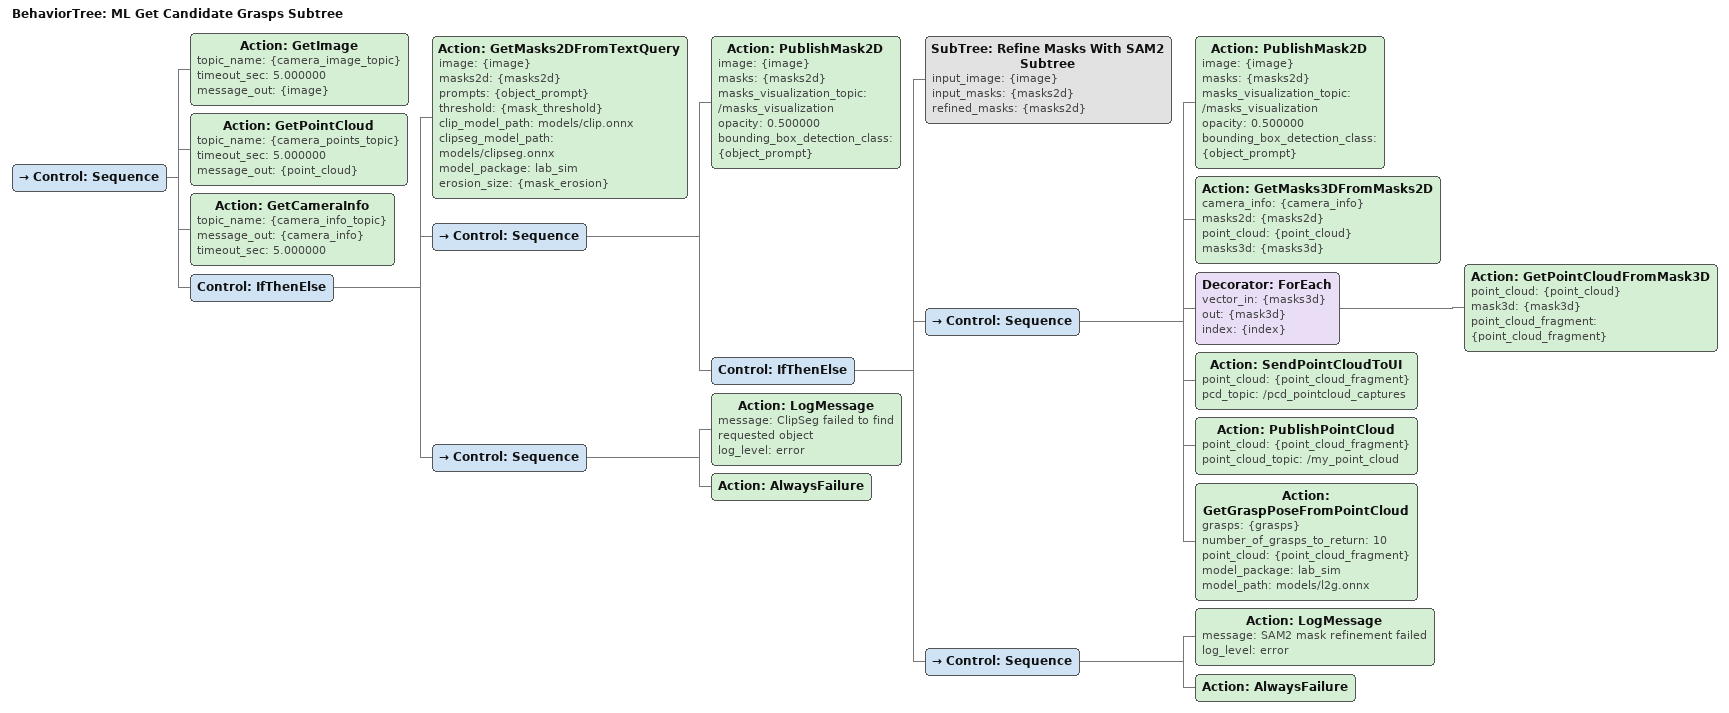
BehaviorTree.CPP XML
<?xml version="1.0" encoding="UTF-8" ?>
<root BTCPP_format="4" main_tree_to_execute="ML Get Candidate Grasps Subtree">
  <BehaviorTree ID="ML Get Candidate Grasps Subtree" _description="">
    <Control ID="Sequence">
      <Action
        ID="GetImage"
        topic_name="{camera_image_topic}"
        timeout_sec="5.000000"
        message_out="{image}"
      />
      <Action
        ID="GetPointCloud"
        topic_name="{camera_points_topic}"
        timeout_sec="5.000000"
        message_out="{point_cloud}"
      />
      <Action
        ID="GetCameraInfo"
        topic_name="{camera_info_topic}"
        message_out="{camera_info}"
        timeout_sec="5.000000"
      />
      <Control ID="IfThenElse">
        <Action
          ID="GetMasks2DFromTextQuery"
          image="{image}"
          masks2d="{masks2d}"
          prompts="{object_prompt}"
          threshold="{mask_threshold}"
          clip_model_path="models/clip.onnx"
          clipseg_model_path="models/clipseg.onnx"
          model_package="lab_sim"
          erosion_size="{mask_erosion}"
        />
        <Control ID="Sequence">
          <Action
            ID="PublishMask2D"
            image="{image}"
            masks="{masks2d}"
            masks_visualization_topic="/masks_visualization"
            opacity="0.500000"
            bounding_box_detection_class="{object_prompt}"
          />
          <Control ID="IfThenElse">
            <SubTree
              ID="Refine Masks With SAM2 Subtree"
              input_image="{image}"
              input_masks="{masks2d}"
              refined_masks="{masks2d}"
            />
            <Control ID="Sequence">
              <Action
                ID="PublishMask2D"
                image="{image}"
                masks="{masks2d}"
                masks_visualization_topic="/masks_visualization"
                opacity="0.500000"
                bounding_box_detection_class="{object_prompt}"
              />
              <Action
                ID="GetMasks3DFromMasks2D"
                camera_info="{camera_info}"
                masks2d="{masks2d}"
                point_cloud="{point_cloud}"
                masks3d="{masks3d}"
              />
              <Decorator
                ID="ForEach"
                vector_in="{masks3d}"
                out="{mask3d}"
                index="{index}"
              >
                <Action
                  ID="GetPointCloudFromMask3D"
                  point_cloud="{point_cloud}"
                  mask3d="{mask3d}"
                  point_cloud_fragment="{point_cloud_fragment}"
                />
              </Decorator>
              <Action
                ID="SendPointCloudToUI"
                point_cloud="{point_cloud_fragment}"
                pcd_topic="/pcd_pointcloud_captures"
              />
              <Action
                ID="PublishPointCloud"
                point_cloud="{point_cloud_fragment}"
                point_cloud_topic="/my_point_cloud"
              />
              <Action
                ID="GetGraspPoseFromPointCloud"
                grasps="{grasps}"
                number_of_grasps_to_return="10"
                point_cloud="{point_cloud_fragment}"
                model_package="lab_sim"
                model_path="models/l2g.onnx"
              />
            </Control>
            <Control ID="Sequence">
              <Action
                ID="LogMessage"
                message="SAM2 mask refinement failed"
                log_level="error"
              />
              <Action ID="AlwaysFailure" />
            </Control>
          </Control>
        </Control>
        <Control ID="Sequence">
          <Action
            ID="LogMessage"
            message="ClipSeg failed to find requested object"
            log_level="error"
          />
          <Action ID="AlwaysFailure" />
        </Control>
      </Control>
    </Control>
  </BehaviorTree>
</root>
